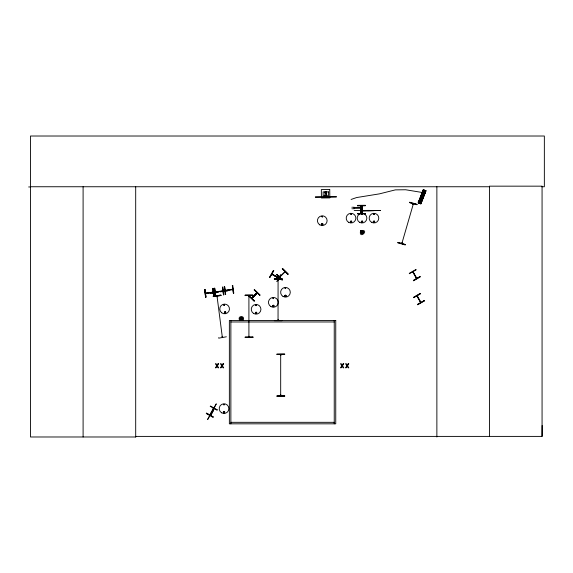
<?xml version="1.0" encoding="UTF-8"?>
<svg xmlns="http://www.w3.org/2000/svg" width="573" height="573" viewBox="0 0 573 573"><rect width="100%" height="100%" fill="white"/><g stroke="black" fill="none" stroke-linecap="round" stroke-linejoin="round"><path stroke-width="0.86" d="M224.308 304.972L223.914 304.8L224.193 305.165M541.671 186.748L544.35 186.748L544.35 136.016L30.498 136.016L30.498 436.984L135.772 436.984L135.701 436.397L542.065 436.397L542.144 425.517M271.767 274.152L272.354 274.531M278.342 277.941L277.891 277.325L278.636 277.704M216.995 296.234L217.274 296.033M222.36 337.232L222.245 336.38L222.661 337.168M402.031 242.873L401.537 243.461M412.846 204.368L413.119 203.601M412.889 204.26L413.19 204.489L413.377 203.78L401.845 243.525M278.02 279.989L278.07 279.173M280.598 395.212L281.028 395.212M223.62 404.595C224.874 403.449 224.036 405.698 223.706 404.782M223.864 404.488L224.208 404.76L223.936 404.416M223.513 412.238C226.478 410.934 222.696 413.505 223.921 412.689M255.673 305.28C256.776 303.998 256.31 306.548 255.723 305.38M255.859 305.28L256.296 305.158L255.916 305.38M272.949 298.211C273.808 299.865 273.765 296.778 272.992 298.418M272.855 305.832C273.787 307.73 274.001 304.507 272.963 305.738M285.053 288.14C285.798 289.666 285.999 287.08 285.132 288.061M285.232 288.19L285.691 288.19L285.29 288.355M284.939 295.897C286.328 294.15 285.705 297.788 285.017 295.775M321.847 216.651C322.957 215.233 322.484 218.177 321.897 216.551M322.735 224.294C320.572 225.382 323.623 222.79 322.148 224.745M351.27 214.18L350.877 213.951L351.22 214.223M351.414 214.216C350.619 212.583 350.612 215.67 351.45 214.008M361.799 214.058L362.258 214.058L361.85 214.223M362.401 214.216C361.592 212.59 361.635 215.656 362.401 214.023M361.499 221.765C362.888 220.018 362.272 223.656 361.577 221.644M241.111 320.035L242.708 318.917L241.591 317.32L239.994 318.438L241.111 320.035L241.391 318.459L241.312 318.889M241.391 318.459L241.591 317.32M362.014 233.684L363.611 232.566L362.494 230.969L360.897 232.086L362.014 233.684L362.294 232.108L362.222 232.545M362.294 232.108L362.494 230.969M248.875 295.725L249.183 295.561M248.868 336.372L249.262 336.372L248.832 336.91M278.385 279.194L278.385 279.875M278.378 319.978L278.07 319.82M278.07 319.899L278.385 320.522M280.691 355.181L280.684 354.479L280.634 355.217M280.992 395.75L280.949 395.126M223.714 304.786C224.645 306.519 224.265 303.303 223.792 305.18M225.547 312.593C223.714 313.983 225.662 310.616 225.368 312.894M397.941 242.436L397.827 242.852L405.283 244.972L405.398 244.556L397.934 242.458L405.383 244.607M402.031 242.816L401.881 243.389M416.979 204.69L417.094 204.282L409.631 202.197L409.523 202.577L416.979 204.69L409.537 202.527M210.449 414.3L209.79 414.931L213.521 408.234M213.149 408.821L213.493 409.015M416.535 278.6L413.004 271.774L413.011 272.49M420.747 302.537L416.908 295.89L420.675 302.58M420.704 302.465L420.546 301.656M205.499 293.154L206.352 293.039M212.533 292.552L212.347 292.18L213.185 292.108M225.153 290.282L226.099 290.511M418.304 202.835L423.397 189.785L418.354 202.856M418.519 202.921L423.526 189.842M418.627 202.957L423.734 189.921M418.777 203.014L423.841 189.957M418.799 203.028L423.891 189.978M418.992 203.1L423.999 190.021M419.171 203.157L419.909 203.444M425.159 190.458L420.403 202.699L425.209 190.48M420.296 203.594L425.316 190.523M420.467 203.659L425.517 190.601M420.553 203.694L425.632 190.644M420.611 203.716L425.682 190.659M420.768 203.773L425.803 190.709M425.94 190.759L420.876 203.816L425.997 190.788L423.211 189.713L418.154 202.778L420.933 203.845M361.105 209.367L361.778 209.31L361.728 209.983M255.723 305.18L256.095 304.893M256.496 313.159C255.823 310.938 255.443 314.806 256.539 312.808M322.477 216.766L322.062 216.53L322.413 216.795M374.348 214.331C374.09 212.554 373.03 215.333 374.348 214.216M373.532 221.644C375.387 220.376 373.474 223.699 373.603 221.393M248.911 295.561L248.918 296.427M206.481 413.176L206.273 413.556L213.041 417.33L213.249 416.958L206.481 413.176L213.242 416.972M210.255 406.407L210.47 406.035L217.217 409.838M210.635 415.454L214.273 408.75M211.43 414.078L213.6 410.189M217.239 409.81L217.031 410.182L210.312 406.314M269.819 277.353L273.701 270.635M272.333 274.567L272.648 274.295L271.939 273.894M280.584 274.553L277.024 281.45L276.652 281.236M278.457 278.077L271.889 274.188L278.492 278.098M224.659 312.349L225.024 312.07M416.528 278.478L412.725 271.838M416.836 278.421L416.084 277.826M420.296 301.828L420.668 301.77M252.435 297.709L251.583 298.082L256.84 292.595L257.213 292.839L251.998 298.426M256.382 293.018L256.661 293.29M213.235 292.459L205.671 293.491L205.657 293.097M215.455 292.237L215.405 291.85M216.042 292.101L215.935 291.736M222.868 291.17L215.369 292.166M225.354 290.568L232.874 289.501L225.325 290.611L225.304 290.217M280.233 276.68L280.039 276.451M284.416 271.96L284.623 272.376M279.724 277.21L285.132 271.681M213.736 408.47L213.113 408.8L213.421 409.151M273.529 298.49L273.242 298.11L273.464 298.497M240.467 319.734L241.212 318.846M241.491 318.509L242.236 317.621M361.37 233.383L362.115 232.495M362.401 232.158L363.146 231.27M217.382 296.807L217.289 296.112M222.181 336.552L222.568 336.501M222.252 336.458L222.682 337.024M251.941 298.361L257.091 292.724L251.769 298.332M253.058 297.229L256.138 294.013M248.532 295.861L248.825 295.546L254.412 300.925L254.126 301.226L248.553 295.833M257.155 292.782L251.862 298.232M259.791 295.317L260.085 295.002L254.491 289.637L254.19 289.952L259.827 295.274L254.269 289.874M287.804 274.295L282.274 268.859L282.582 268.558L288.097 274.001L287.796 274.309M279.552 276.952L285.146 271.695M243.002 320.457C246.018 315.25 236.678 315.25 239.693 320.457M278.349 279.953L278.342 279.252M278.342 320.601L278.342 319.899M280.956 355.181L280.949 354.401M256.89 292.538L256.303 293.054L256.632 293.261M373.918 213.887L374.097 214.323L373.875 213.944M255.859 312.529L255.694 313.159M409.459 273.665L416.191 269.819L415.984 269.46L409.272 273.335L409.487 273.708M413.112 272.669L413.384 272.268M420.081 276.551L413.362 280.426L413.577 280.799L420.274 276.888L420.081 276.551L413.42 280.519M413.577 297.595L420.317 293.77M417.251 296.649L417.151 295.682L420.94 302.329M424.249 300.574L417.516 304.421L417.724 304.779L424.421 300.868M417.559 304.499L424.278 300.624M360.961 232.796L362.05 232.402M362.465 232.251L363.554 231.857M240.058 319.147L241.14 318.753M241.555 318.602L242.644 318.201M232.831 289.236L232.022 289.702M351.091 199.461L356.592 197.556L379.412 193.867L395.349 189.878L405.62 189.756L424.951 192.929L422.537 191.998M232.129 289.25L232.015 289.616M204.941 289.458L206.022 297.136L205.614 297.186L204.568 289.508L204.998 289.451M212.676 288.398L213.106 288.341L214.152 296.026L213.07 288.348M222.424 287.159L222.854 287.102L223.9 294.78L223.477 294.837L222.446 287.152L223.585 294.823M225.232 290.267L232.724 289.222M205.578 293.147L213.099 292.123M215.333 291.901L222.768 290.848M213.22 292.373L205.535 293.426M216.981 291.915L221.393 291.313M225.69 294.257L225.268 294.314L224.222 286.629L224.645 286.572L225.64 294.264L224.537 286.586M213.242 296.148L220.927 295.102L220.985 295.525L213.306 296.578L213.242 296.148L220.934 295.138M213.292 296.47L220.977 295.475M226.349 336.795L218.707 338.163L218.65 337.741M212.168 293.211L216.58 292.638M325.443 192.005L326.066 191.998M324.891 192.335L326.617 192.313M324.361 196.646L327.376 196.611M315.343 196.962L336.401 196.732M315.343 197.176L336.401 196.947M357.545 205.686L365.295 205.621M357.545 205.779L365.302 205.728L365.295 205.292L357.545 205.363L357.545 205.793M353.878 207.755L360.338 207.705L360.338 208.142L353.885 208.2M360.338 207.813L362.258 207.798M360.338 208.028L362.258 208.013M361.019 209.209L361.885 209.202M361.026 209.532L361.885 209.525M361.026 209.747L361.885 209.739M361.033 210.069L361.892 210.062M354.207 210.527L369.392 210.391M361.986 210.628L361.234 210.635L361.234 211.065L361.986 211.057M361.234 210.714L373.94 210.606L361.234 211.022M357.616 213.6L365.366 213.528M274.331 279.087L282.081 279.037M245.165 295.159L252.922 295.109L252.922 295.539L245.172 295.589L245.165 295.159L252.922 295.145M245.172 295.482L252.922 295.432M248.875 296.262L249.255 296.341L249.183 295.647M282.088 320.701L274.331 320.708M245.172 337.203L252.922 337.153M276.938 354.372L284.695 354.322L284.688 353.949L276.938 354.028L276.938 354.429L284.695 354.379M284.695 395.886L276.945 395.936L276.945 396.366L284.695 396.315L284.695 395.886L276.945 396.043M28.65 186.963L30.498 186.956M30.498 186.748L489.471 186.748M230.869 321.969L334.238 321.969M230.869 422.322L334.238 422.322M222.281 291.263L222.231 290.876L222.123 291.335M215.942 291.779L216.229 292.137M373.976 221.307L374.441 221.765M360.897 232.086L362.043 232.287M362.473 232.366L363.611 232.566M239.994 318.438L241.133 318.638M241.57 318.71L242.708 318.917M225.146 312.07L225.547 312.471M272.06 273.958L278.564 277.712M422.881 191.11L425.288 192.048M422.022 193.323L424.435 194.254M421.563 194.498L423.977 195.436M421.048 195.823L423.461 196.761M418.849 201.51L421.255 202.441M418.304 201.725L421.513 202.971M418.261 201.825L421.477 203.071M419.336 203.243L419.715 203.394M278.435 277.948L271.889 274.266M419.68 202.563L419.773 203.136M222.317 337.132L217.024 296.148L217.454 296.714M351.414 221.393C349.201 221.142 352.209 223.277 351.278 221.364M248.89 296.32L248.911 295.647L248.911 337.074M278.048 320.579L278.077 279.252L278.077 279.953M280.684 354.479L280.684 395.914M361.198 231.442L362.086 232.187M362.423 232.466L363.311 233.211M240.295 317.786L241.183 318.531M241.52 318.817L242.408 319.562M248.789 295.589L254.348 300.99M282.553 268.579L288.069 274.03M282.317 268.823L287.868 274.231M276.752 274.453L282.274 279.903M413.004 271.774L416.793 278.263M424.221 300.531L424.435 300.904M361.785 231.034L362.179 232.122M362.329 232.531L362.73 233.619M240.882 317.378L241.276 318.466M241.426 318.882L241.82 319.97M248.875 336.91L248.911 336.294M232.38 285.519L233.483 293.19M222.517 336.423L222.618 337.117M215.742 295.89L214.746 288.205L214.316 288.262L215.369 295.947M214.639 288.219L215.684 295.897M212.784 288.384L213.829 296.069L212.698 288.398M204.89 289.465L205.936 297.143M204.604 289.501L205.65 297.186M218.155 292.402L210.578 293.297M326.61 191.883L326.631 193.502L324.905 193.516L324.891 191.905M361.964 205.757L362.029 213.507M361.857 205.757L361.971 213.507M360.99 205.764L361.04 213.514M360.883 205.764L361.004 213.514M360.56 205.764L360.668 213.521M353.87 207.011L353.885 208.944M352.151 207.025L352.166 208.966M280.677 395.134L280.684 395.828M542.065 436.397L542.065 186.161L489.471 186.161L489.471 436.397M436.87 186.748L436.87 436.984M334.238 320.457L334.238 423.827M230.869 320.457L230.869 423.827M135.694 186.748L135.694 436.984M83.099 186.748L83.099 436.984M224.394 312.435C225.583 314.971 226.206 310.308 224.394 312.435M223.37 412.059C224.222 414.723 225.44 410.182 223.37 412.059M255.422 312.743C256.274 315.408 257.492 310.867 255.422 312.743M272.684 305.789C273.543 308.453 274.761 303.905 272.684 305.789M284.788 295.718C285.648 298.383 286.865 293.834 284.788 295.718M321.596 224.115C322.449 226.779 323.666 222.238 321.596 224.115M350.368 221.586C351.22 224.251 352.438 219.703 350.368 221.586M361.355 221.586C362.208 224.251 363.425 219.703 361.355 221.586M373.302 221.586C374.162 224.251 375.379 219.703 373.302 221.586M421.979 195.422C422.437 197.678 423.841 194.068 421.979 195.422M216.207 403.972L207.705 419.393L216.207 403.972M273.371 270.449L269.575 277.21L269.912 277.404L273.751 270.664L273.371 270.449M218.055 363.733L217.067 365.338L216.085 363.733L215.462 363.733L216.723 365.782L215.427 367.83L216.014 367.83L217.031 366.19L218.026 367.83L218.65 367.83L217.368 365.753L218.65 363.733L218.055 363.733M223.083 363.733L222.095 365.338L221.114 363.733L220.49 363.733L221.758 365.782L220.455 367.83L221.042 367.83L222.059 366.19L223.055 367.83L223.678 367.83L222.396 365.753L223.678 363.733L223.083 363.733M343.177 363.733L342.181 365.338L341.207 363.733L340.584 363.733L341.845 365.782L340.548 367.83L341.136 367.83L342.145 366.19L343.148 367.83L343.771 367.83L342.489 365.753L343.771 363.733L343.177 363.733M348.205 363.733L347.217 365.338L346.235 363.733L345.612 363.733L346.873 365.782L345.576 367.83L346.164 367.83L347.181 366.19L348.176 367.83L348.799 367.83L347.517 365.753L348.799 363.733L348.205 363.733M276.831 274.381L276.53 274.682L282.045 280.133L282.346 279.825L276.795 274.417M360.603 230.539C358.39 240.531 370.76 229.093 360.603 230.539M420.131 293.44L413.434 297.351L413.627 297.688L420.338 293.799L420.131 293.44M232.753 285.469L232.33 285.526L233.376 293.204L233.798 293.147L232.753 285.469M228.04 290.683L220.483 291.75L228.04 290.683M329.733 189.498L321.338 189.584L321.424 197.986L329.826 197.893L329.733 189.498M328.386 191.862L323.115 191.919L323.158 195.794L328.429 195.737L328.386 191.862M326.639 194.254L324.912 194.268L324.927 195.457L326.653 195.436L326.639 194.254M365.366 213.478L357.616 213.543L357.616 213.98L365.373 213.908L365.366 213.478M282.081 278.714L274.331 278.8L274.331 279.194L282.081 279.151L282.081 278.714M252.922 337.046L245.172 337.096L245.172 337.526L252.929 337.476L252.922 337.046M380.408 210.549L367.601 210.628L380.408 210.549M335.749 320.457L229.365 320.457L229.365 423.827L335.749 423.827L335.749 320.457M362.351 213.507L362.286 205.75L362.315 213.507M371.569 222.31A4.813 4.813 0 0 0 378.796 218.141A4.813 4.813 0 0 0 371.569 213.973A4.813 4.813 0 0 0 371.569 222.31M373.603 222.417A0.752 0.752 0 0 0 374.728 221.765A0.752 0.752 0 0 0 373.603 221.114A0.752 0.752 0 0 0 373.603 222.417M359.608 222.331A4.835 4.835 0 0 0 366.863 218.141A4.835 4.835 0 0 0 359.608 213.951A4.835 4.835 0 0 0 359.608 222.331M361.649 222.417A0.752 0.752 0 0 0 362.773 221.765A0.752 0.752 0 0 0 361.649 221.114A0.752 0.752 0 0 0 361.649 222.417M283.048 296.463A4.835 4.835 0 0 0 290.303 292.273A4.835 4.835 0 0 0 283.048 288.09A4.835 4.835 0 0 0 283.048 296.463M285.089 296.549A0.752 0.752 0 0 0 286.214 295.897A0.752 0.752 0 0 0 285.089 295.253A0.752 0.752 0 0 0 285.089 296.549M221.622 412.804A4.835 4.835 0 0 0 228.878 408.613A4.835 4.835 0 0 0 221.622 404.431A4.835 4.835 0 0 0 221.622 412.804M223.513 412.768A0.752 0.752 0 0 0 224.766 412.431A0.752 0.752 0 0 0 223.85 411.514A0.752 0.752 0 0 0 223.513 412.768M348.628 222.331A4.835 4.835 0 0 0 355.876 218.141A4.835 4.835 0 0 0 348.628 213.951A4.835 4.835 0 0 0 348.628 222.331M350.669 222.417A0.752 0.752 0 0 0 351.793 221.765A0.752 0.752 0 0 0 350.669 221.114A0.752 0.752 0 0 0 350.669 222.417M270.907 306.591A4.906 4.906 0 0 0 278.263 302.343A4.906 4.906 0 0 0 270.907 298.096A4.906 4.906 0 0 0 270.907 306.591M272.827 306.498A0.752 0.752 0 0 0 274.087 306.161A0.752 0.752 0 0 0 273.163 305.244A0.752 0.752 0 0 0 272.827 306.498M253.674 313.495A4.842 4.842 0 0 0 260.937 309.305A4.842 4.842 0 0 0 253.674 305.108A4.842 4.842 0 0 0 253.674 313.495M255.716 313.574A0.752 0.752 0 0 0 256.84 312.93A0.752 0.752 0 0 0 255.716 312.278A0.752 0.752 0 0 0 255.716 313.574M319.849 224.867A4.842 4.842 0 0 0 327.119 220.669A4.842 4.842 0 0 0 319.849 216.479A4.842 4.842 0 0 0 319.849 224.867M321.74 224.824A0.752 0.752 0 0 0 322.993 224.487A0.752 0.752 0 0 0 322.076 223.57A0.752 0.752 0 0 0 321.74 224.824M221.665 312.772A4.842 4.842 0 0 0 229.422 309.578A4.842 4.842 0 0 0 222.775 304.456A4.842 4.842 0 0 0 221.665 312.772M224.63 313.123A0.752 0.752 0 0 0 225.834 312.629A0.752 0.752 0 0 0 224.802 311.834A0.752 0.752 0 0 0 224.63 313.123"/></g></svg>
